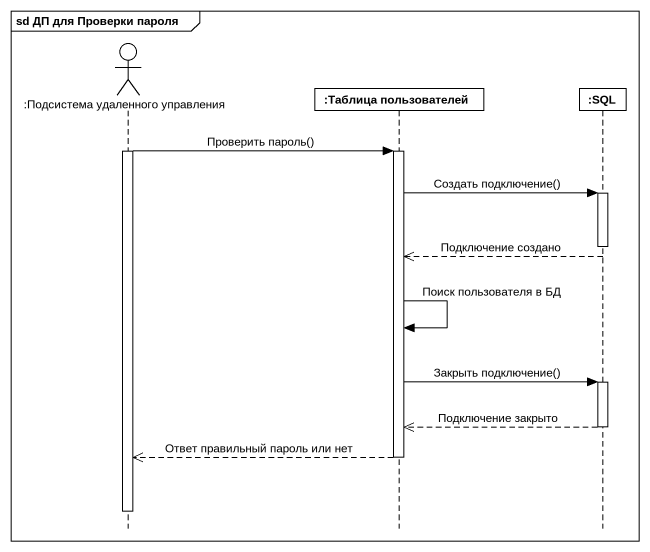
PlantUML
@startuml
mainframe sd ДП для Проверки пароля
hide footbox
actor ":Подсистема удаленного управления" as Подсистема_удаленного
participant ":Таблица пользователей" as Таблица_пользователей
participant ":SQL" as SQL

activate Подсистема_удаленного
Подсистема_удаленного -> Таблица_пользователей : Проверить пароль()
activate Таблица_пользователей
Таблица_пользователей -> SQL : Создать подключение()
activate SQL
deactivate SQL
SQL -->> Таблица_пользователей : Подключение создано
Таблица_пользователей -> Таблица_пользователей : Поиск пользователя в БД
Таблица_пользователей -> SQL : Закрыть подключение()
activate SQL
SQL -->> Таблица_пользователей : Подключение закрыто
deactivate SQL
Таблица_пользователей -->> Подсистема_удаленного : Ответ правильный пароль или нет
deactivate Таблица_пользователей
deactivate Подсистема_удаленного
@enduml
